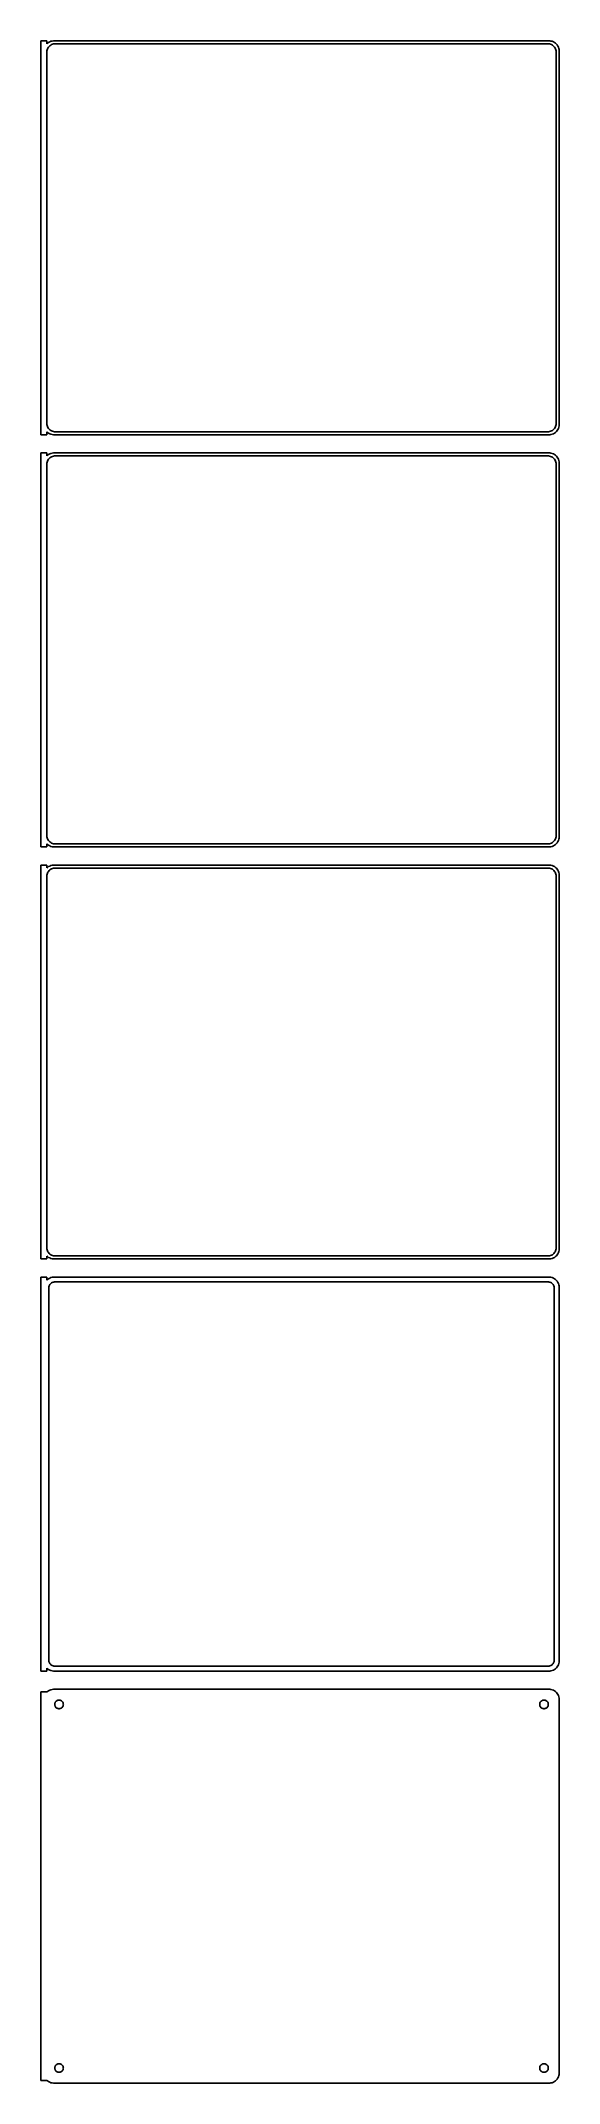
# Model space of a CAD drawing. Header units: metres. Extents: x -129 to 128, y 923 to 1933.
import ezdxf

# ---------------------------------------------------------------- set-up
doc = ezdxf.new("R2010")
doc.units = ezdxf.units.M

msp = doc.modelspace()

# ---------------------------------------------------------------- linework, layer by layer
for p, q in [((-126, 1933.49), (-129, 1933.49)), ((-129, 1933.49), (-129, 1738.51)), ((-126, 1932.06), (-126, 1933.49)), ((-125.687, 1932.35), (-126, 1932.06)), ((-125.179, 1932.72), (-125.687, 1932.35)), ((-124.629, 1933.02), (-125.179, 1932.72)), ((-124.916, 1930.74), (-124.55, 1931.08)), ((-124.045, 1933.26), (-124.629, 1933.02)), ((-124.55, 1931.08), (-124.143, 1931.38)), ((-124.143, 1931.38), (-123.703, 1931.62)), ((-123.437, 1933.41), (-124.045, 1933.26)), ((-123.703, 1931.62), (-123.236, 1931.8)), ((-122.814, 1933.49), (-123.437, 1933.41)), ((-123.236, 1931.8), (-122.75, 1931.93)), ((122.814, 1933.49), (-122.814, 1933.49)), ((-122.75, 1931.93), (-122.251, 1931.99)), ((-122.251, 1931.99), (122.251, 1931.99)), ((122.251, 1931.99), (122.75, 1931.93)), ((122.75, 1931.93), (123.236, 1931.8)), ((123.437, 1933.41), (122.814, 1933.49)), ((123.236, 1931.8), (123.703, 1931.62)), ((124.045, 1933.26), (123.437, 1933.41)), ((123.703, 1931.62), (124.143, 1931.38)), ((124.629, 1933.02), (124.045, 1933.26)), ((124.143, 1931.38), (124.55, 1931.08)), ((124.55, 1931.08), (124.916, 1930.74)), ((125.179, 1932.72), (124.629, 1933.02)), ((125.687, 1932.35), (125.179, 1932.72)), ((126.145, 1931.92), (125.687, 1932.35)), ((126.545, 1931.44), (126.145, 1931.92)), ((126.882, 1930.91), (126.545, 1931.44)), ((-126, 1928), (-125.968, 1928.5)), ((-126, 1744), (-126, 1928)), ((-125.968, 1928.5), (-125.874, 1928.99)), ((-125.874, 1928.99), (-125.719, 1929.47)), ((-125.719, 1929.47), (-125.505, 1929.93)), ((-125.505, 1929.93), (-125.236, 1930.35)), ((-125.236, 1930.35), (-124.916, 1930.74)), ((124.916, 1930.74), (125.236, 1930.35)), ((125.236, 1930.35), (125.505, 1929.93)), ((125.505, 1929.93), (125.719, 1929.47)), ((125.719, 1929.47), (125.874, 1928.99)), ((125.874, 1928.99), (125.968, 1928.5)), ((125.968, 1928.5), (126, 1928)), ((126, 1928), (126, 1744)), ((127.149, 1930.34), (126.882, 1930.91)), ((127.343, 1929.74), (127.149, 1930.34)), ((127.461, 1929.13), (127.343, 1929.74)), ((127.5, 1928.5), (127.461, 1929.13)), ((127.5, 1743.5), (127.5, 1928.5)), ((-125.968, 1743.5), (-126, 1744)), ((-126, 1739.94), (-125.687, 1739.65)), ((-126, 1738.51), (-126, 1739.94)), ((-125.874, 1743.01), (-125.968, 1743.5)), ((-125.719, 1742.53), (-125.874, 1743.01)), ((-125.505, 1742.07), (-125.719, 1742.53)), ((-125.687, 1739.65), (-125.179, 1739.28)), ((-125.236, 1741.65), (-125.505, 1742.07)), ((-124.916, 1741.26), (-125.236, 1741.65)), ((-125.179, 1739.28), (-124.629, 1738.98)), ((-124.55, 1740.92), (-124.916, 1741.26)), ((-124.629, 1738.98), (-124.045, 1738.74)), ((-124.143, 1740.62), (-124.55, 1740.92)), ((-123.703, 1740.38), (-124.143, 1740.62)), ((-123.236, 1740.2), (-123.703, 1740.38)), ((-122.75, 1740.07), (-123.236, 1740.2)), ((-122.251, 1740.01), (-122.75, 1740.07)), ((122.251, 1740.01), (-122.251, 1740.01)), ((122.75, 1740.07), (122.251, 1740.01)), ((123.236, 1740.2), (122.75, 1740.07)), ((123.703, 1740.38), (123.236, 1740.2)), ((124.143, 1740.62), (123.703, 1740.38)), ((124.045, 1738.74), (124.629, 1738.98)), ((124.55, 1740.92), (124.143, 1740.62)), ((124.916, 1741.26), (124.55, 1740.92)), ((124.629, 1738.98), (125.179, 1739.28)), ((125.236, 1741.65), (124.916, 1741.26)), ((125.179, 1739.28), (125.687, 1739.65)), ((125.505, 1742.07), (125.236, 1741.65)), ((125.719, 1742.53), (125.505, 1742.07)), ((125.687, 1739.65), (126.145, 1740.08)), ((125.874, 1743.01), (125.719, 1742.53)), ((125.968, 1743.5), (125.874, 1743.01)), ((126, 1744), (125.968, 1743.5)), ((126.145, 1740.08), (126.545, 1740.56)), ((126.545, 1740.56), (126.882, 1741.09)), ((126.882, 1741.09), (127.149, 1741.66)), ((127.149, 1741.66), (127.343, 1742.26)), ((127.343, 1742.26), (127.461, 1742.87)), ((127.461, 1742.87), (127.5, 1743.5)), ((-129, 1738.51), (-126, 1738.51)), ((-126, 1729.49), (-129, 1729.49)), ((-129, 1729.49), (-129, 1534.51)), ((-126, 1728.06), (-126, 1729.49)), ((-124.629, 1729.02), (-125.179, 1728.72)), ((-124.045, 1729.26), (-124.629, 1729.02)), ((-124.045, 1738.74), (-123.437, 1738.59)), ((-123.437, 1729.41), (-124.045, 1729.26)), ((-123.437, 1738.59), (-122.814, 1738.51)), ((-122.814, 1729.49), (-123.437, 1729.41)), ((-122.814, 1738.51), (122.814, 1738.51)), ((122.814, 1729.49), (-122.814, 1729.49)), ((122.814, 1738.51), (123.437, 1738.59)), ((123.437, 1729.41), (122.814, 1729.49)), ((123.437, 1738.59), (124.045, 1738.74)), ((124.045, 1729.26), (123.437, 1729.41)), ((124.629, 1729.02), (124.045, 1729.26)), ((125.179, 1728.72), (124.629, 1729.02)), ((-125.687, 1728.35), (-126, 1728.06)), ((-126, 1724), (-125.968, 1724.5)), ((-126, 1540), (-126, 1724)), ((-125.968, 1724.5), (-125.874, 1724.99)), ((-125.874, 1724.99), (-125.719, 1725.47)), ((-125.719, 1725.47), (-125.505, 1725.93)), ((-125.179, 1728.72), (-125.687, 1728.35)), ((-125.505, 1725.93), (-125.236, 1726.35)), ((-125.236, 1726.35), (-124.916, 1726.74)), ((-124.916, 1726.74), (-124.55, 1727.08)), ((-124.55, 1727.08), (-124.143, 1727.38)), ((-124.143, 1727.38), (-123.703, 1727.62)), ((-123.703, 1727.62), (-123.236, 1727.8)), ((-123.236, 1727.8), (-122.75, 1727.93)), ((-122.75, 1727.93), (-122.251, 1727.99)), ((-122.251, 1727.99), (122.251, 1727.99)), ((122.251, 1727.99), (122.75, 1727.93)), ((122.75, 1727.93), (123.236, 1727.8)), ((123.236, 1727.8), (123.703, 1727.62)), ((123.703, 1727.62), (124.143, 1727.38)), ((124.143, 1727.38), (124.55, 1727.08)), ((124.55, 1727.08), (124.916, 1726.74)), ((124.916, 1726.74), (125.236, 1726.35)), ((125.687, 1728.35), (125.179, 1728.72)), ((125.236, 1726.35), (125.505, 1725.93)), ((125.505, 1725.93), (125.719, 1725.47)), ((126.145, 1727.92), (125.687, 1728.35)), ((125.719, 1725.47), (125.874, 1724.99)), ((125.874, 1724.99), (125.968, 1724.5)), ((125.968, 1724.5), (126, 1724)), ((126, 1724), (126, 1540)), ((126.545, 1727.44), (126.145, 1727.92)), ((126.882, 1726.91), (126.545, 1727.44)), ((127.149, 1726.34), (126.882, 1726.91)), ((127.343, 1725.74), (127.149, 1726.34)), ((127.461, 1725.13), (127.343, 1725.74)), ((127.5, 1724.5), (127.461, 1725.13)), ((127.5, 1539.5), (127.5, 1724.5)), ((-125.968, 1539.5), (-126, 1540)), ((-125.874, 1539.01), (-125.968, 1539.5)), ((-125.719, 1538.53), (-125.874, 1539.01)), ((-125.505, 1538.07), (-125.719, 1538.53)), ((-125.236, 1537.65), (-125.505, 1538.07)), ((-124.916, 1537.26), (-125.236, 1537.65)), ((-124.55, 1536.92), (-124.916, 1537.26)), ((-124.143, 1536.62), (-124.55, 1536.92)), ((124.55, 1536.92), (124.143, 1536.62)), ((124.916, 1537.26), (124.55, 1536.92)), ((125.236, 1537.65), (124.916, 1537.26)), ((125.505, 1538.07), (125.236, 1537.65)), ((125.719, 1538.53), (125.505, 1538.07)), ((125.874, 1539.01), (125.719, 1538.53)), ((125.968, 1539.5), (125.874, 1539.01)), ((126, 1540), (125.968, 1539.5)), ((126.545, 1536.56), (126.882, 1537.09)), ((126.882, 1537.09), (127.149, 1537.66)), ((127.149, 1537.66), (127.343, 1538.26)), ((127.343, 1538.26), (127.461, 1538.87)), ((127.461, 1538.87), (127.5, 1539.5)), ((-129, 1534.51), (-126, 1534.51)), ((-126, 1535.94), (-125.687, 1535.65)), ((-126, 1534.51), (-126, 1535.94)), ((-125.687, 1535.65), (-125.179, 1535.28)), ((-125.179, 1535.28), (-124.629, 1534.98)), ((-124.629, 1534.98), (-124.045, 1534.74)), ((-123.703, 1536.38), (-124.143, 1536.62)), ((-124.045, 1534.74), (-123.437, 1534.59)), ((-123.236, 1536.2), (-123.703, 1536.38)), ((-123.437, 1534.59), (-122.814, 1534.51)), ((-122.75, 1536.07), (-123.236, 1536.2)), ((-122.814, 1534.51), (122.814, 1534.51)), ((-122.251, 1536.01), (-122.75, 1536.07)), ((122.251, 1536.01), (-122.251, 1536.01)), ((122.75, 1536.07), (122.251, 1536.01)), ((123.236, 1536.2), (122.75, 1536.07)), ((122.814, 1534.51), (123.437, 1534.59)), ((123.703, 1536.38), (123.236, 1536.2)), ((123.437, 1534.59), (124.045, 1534.74)), ((124.143, 1536.62), (123.703, 1536.38)), ((124.045, 1534.74), (124.629, 1534.98)), ((124.629, 1534.98), (125.179, 1535.28)), ((125.179, 1535.28), (125.687, 1535.65)), ((125.687, 1535.65), (126.145, 1536.08)), ((126.145, 1536.08), (126.545, 1536.56)), ((-126, 1525.49), (-129, 1525.49)), ((-129, 1525.49), (-129, 1330.51)), ((-126, 1524.06), (-126, 1525.49)), ((-125.687, 1524.35), (-126, 1524.06)), ((-126, 1520), (-125.968, 1520.5)), ((-126, 1336), (-126, 1520)), ((-125.968, 1520.5), (-125.874, 1520.99)), ((-125.874, 1520.99), (-125.719, 1521.47)), ((-125.719, 1521.47), (-125.505, 1521.93)), ((-125.179, 1524.72), (-125.687, 1524.35)), ((-125.505, 1521.93), (-125.236, 1522.35)), ((-125.236, 1522.35), (-124.916, 1522.74)), ((-124.629, 1525.02), (-125.179, 1524.72)), ((-124.916, 1522.74), (-124.55, 1523.08)), ((-124.045, 1525.26), (-124.629, 1525.02)), ((-124.55, 1523.08), (-124.143, 1523.38)), ((-124.143, 1523.38), (-123.703, 1523.62)), ((-123.437, 1525.41), (-124.045, 1525.26)), ((-123.703, 1523.62), (-123.236, 1523.8)), ((-122.814, 1525.49), (-123.437, 1525.41)), ((-123.236, 1523.8), (-122.75, 1523.93)), ((122.814, 1525.49), (-122.814, 1525.49)), ((-122.75, 1523.93), (-122.251, 1523.99)), ((-122.251, 1523.99), (122.251, 1523.99)), ((122.251, 1523.99), (122.75, 1523.93)), ((122.75, 1523.93), (123.236, 1523.8)), ((123.437, 1525.41), (122.814, 1525.49)), ((123.236, 1523.8), (123.703, 1523.62)), ((124.045, 1525.26), (123.437, 1525.41)), ((123.703, 1523.62), (124.143, 1523.38)), ((124.629, 1525.02), (124.045, 1525.26)), ((124.143, 1523.38), (124.55, 1523.08)), ((124.55, 1523.08), (124.916, 1522.74)), ((125.179, 1524.72), (124.629, 1525.02)), ((124.916, 1522.74), (125.236, 1522.35)), ((125.687, 1524.35), (125.179, 1524.72)), ((125.236, 1522.35), (125.505, 1521.93)), ((125.505, 1521.93), (125.719, 1521.47)), ((126.145, 1523.92), (125.687, 1524.35)), ((125.719, 1521.47), (125.874, 1520.99)), ((125.874, 1520.99), (125.968, 1520.5)), ((125.968, 1520.5), (126, 1520)), ((126, 1520), (126, 1336)), ((126.545, 1523.44), (126.145, 1523.92)), ((126.882, 1522.91), (126.545, 1523.44)), ((127.149, 1522.34), (126.882, 1522.91)), ((127.343, 1521.74), (127.149, 1522.34)), ((127.461, 1521.13), (127.343, 1521.74)), ((127.5, 1520.5), (127.461, 1521.13)), ((127.5, 1335.5), (127.5, 1520.5)), ((-125.968, 1335.5), (-126, 1336)), ((-125.874, 1335.01), (-125.968, 1335.5)), ((-125.719, 1334.53), (-125.874, 1335.01)), ((-125.505, 1334.07), (-125.719, 1334.53)), ((125.719, 1334.53), (125.505, 1334.07)), ((125.874, 1335.01), (125.719, 1334.53)), ((125.968, 1335.5), (125.874, 1335.01)), ((126, 1336), (125.968, 1335.5)), ((127.343, 1334.26), (127.461, 1334.87)), ((127.461, 1334.87), (127.5, 1335.5)), ((-129, 1330.51), (-126, 1330.51)), ((-126, 1331.94), (-125.687, 1331.65)), ((-126, 1330.51), (-126, 1331.94)), ((-125.687, 1331.65), (-125.179, 1331.28)), ((-125.236, 1333.65), (-125.505, 1334.07)), ((-124.916, 1333.26), (-125.236, 1333.65)), ((-125.179, 1331.28), (-124.629, 1330.98)), ((-124.55, 1332.92), (-124.916, 1333.26)), ((-124.629, 1330.98), (-124.045, 1330.74)), ((-124.143, 1332.62), (-124.55, 1332.92)), ((-123.703, 1332.38), (-124.143, 1332.62)), ((-124.045, 1330.74), (-123.437, 1330.59)), ((-123.236, 1332.2), (-123.703, 1332.38)), ((-123.437, 1330.59), (-122.814, 1330.51)), ((-122.75, 1332.07), (-123.236, 1332.2)), ((-122.814, 1330.51), (122.814, 1330.51)), ((-122.251, 1332.01), (-122.75, 1332.07)), ((122.251, 1332.01), (-122.251, 1332.01)), ((122.75, 1332.07), (122.251, 1332.01)), ((123.236, 1332.2), (122.75, 1332.07)), ((122.814, 1330.51), (123.437, 1330.59)), ((123.703, 1332.38), (123.236, 1332.2)), ((123.437, 1330.59), (124.045, 1330.74)), ((124.143, 1332.62), (123.703, 1332.38)), ((124.045, 1330.74), (124.629, 1330.98)), ((124.55, 1332.92), (124.143, 1332.62)), ((124.916, 1333.26), (124.55, 1332.92)), ((124.629, 1330.98), (125.179, 1331.28)), ((125.236, 1333.65), (124.916, 1333.26)), ((125.179, 1331.28), (125.687, 1331.65)), ((125.505, 1334.07), (125.236, 1333.65)), ((125.687, 1331.65), (126.145, 1332.08)), ((126.145, 1332.08), (126.545, 1332.56)), ((126.545, 1332.56), (126.882, 1333.09)), ((126.882, 1333.09), (127.149, 1333.66)), ((127.149, 1333.66), (127.343, 1334.26)), ((-126, 1321.48), (-129, 1321.48)), ((-129, 1321.48), (-129, 1126.52)), ((-126, 1320.06), (-126, 1321.48)), ((-125.687, 1320.35), (-126, 1320.06)), ((-125.179, 1320.72), (-125.687, 1320.35)), ((-124.629, 1321.02), (-125.179, 1320.72)), ((-125.113, 1316), (-125.088, 1316.39)), ((-125.113, 1132), (-125.113, 1316)), ((-125.088, 1316.39), (-125.015, 1316.77)), ((-125.015, 1316.77), (-124.894, 1317.15)), ((-124.894, 1317.15), (-124.728, 1317.5)), ((-124.728, 1317.5), (-124.518, 1317.83)), ((-124.045, 1321.26), (-124.629, 1321.02)), ((-124.518, 1317.83), (-124.269, 1318.13)), ((-124.269, 1318.13), (-123.984, 1318.4)), ((-123.437, 1321.41), (-124.045, 1321.26)), ((-123.984, 1318.4), (-123.668, 1318.63)), ((-123.668, 1318.63), (-123.325, 1318.82)), ((-122.814, 1321.49), (-123.437, 1321.41)), ((-123.325, 1318.82), (-122.962, 1318.96)), ((-122.962, 1318.96), (-122.583, 1319.06)), ((122.814, 1321.49), (-122.814, 1321.49)), ((-122.583, 1319.06), (-122.195, 1319.11)), ((-122.195, 1319.11), (122.195, 1319.11)), ((122.195, 1319.11), (122.583, 1319.06)), ((122.583, 1319.06), (122.962, 1318.96)), ((123.437, 1321.41), (122.814, 1321.49)), ((122.962, 1318.96), (123.325, 1318.82)), ((123.325, 1318.82), (123.668, 1318.63)), ((124.045, 1321.26), (123.437, 1321.41)), ((123.668, 1318.63), (123.984, 1318.4)), ((123.984, 1318.4), (124.269, 1318.13)), ((124.629, 1321.02), (124.045, 1321.26)), ((124.269, 1318.13), (124.518, 1317.83)), ((124.518, 1317.83), (124.728, 1317.5)), ((125.179, 1320.72), (124.629, 1321.02)), ((124.728, 1317.5), (124.894, 1317.15)), ((124.894, 1317.15), (125.015, 1316.77)), ((125.015, 1316.77), (125.088, 1316.39)), ((125.088, 1316.39), (125.113, 1316)), ((125.113, 1316), (125.113, 1132)), ((125.687, 1320.35), (125.179, 1320.72)), ((126.145, 1319.92), (125.687, 1320.35)), ((126.545, 1319.44), (126.145, 1319.92)), ((126.882, 1318.91), (126.545, 1319.44)), ((127.149, 1318.34), (126.882, 1318.91)), ((127.343, 1317.74), (127.149, 1318.34)), ((127.461, 1317.13), (127.343, 1317.74)), ((127.5, 1316.5), (127.461, 1317.13)), ((127.5, 1131.5), (127.5, 1316.5)), ((-129, 1126.52), (-126, 1126.52)), ((-126, 1126.52), (-126, 1127.94)), ((-126, 1127.94), (-125.687, 1127.65)), ((-125.687, 1127.65), (-125.179, 1127.28)), ((-125.179, 1127.28), (-124.629, 1126.98)), ((-125.088, 1131.61), (-125.113, 1132)), ((-125.015, 1131.23), (-125.088, 1131.61)), ((-124.894, 1130.85), (-125.015, 1131.23)), ((-124.728, 1130.5), (-124.894, 1130.85)), ((-124.518, 1130.17), (-124.728, 1130.5)), ((-124.629, 1126.98), (-124.045, 1126.74)), ((-124.269, 1129.87), (-124.518, 1130.17)), ((-123.984, 1129.6), (-124.269, 1129.87)), ((-124.045, 1126.74), (-123.437, 1126.59)), ((-123.668, 1129.37), (-123.984, 1129.6)), ((-123.325, 1129.18), (-123.668, 1129.37)), ((-123.437, 1126.59), (-122.814, 1126.51)), ((-122.962, 1129.04), (-123.325, 1129.18)), ((-122.583, 1128.94), (-122.962, 1129.04)), ((-122.814, 1126.51), (122.814, 1126.51)), ((-122.195, 1128.89), (-122.583, 1128.94)), ((122.195, 1128.89), (-122.195, 1128.89)), ((122.583, 1128.94), (122.195, 1128.89)), ((122.962, 1129.04), (122.583, 1128.94)), ((122.814, 1126.51), (123.437, 1126.59)), ((123.325, 1129.18), (122.962, 1129.04)), ((123.668, 1129.37), (123.325, 1129.18)), ((123.437, 1126.59), (124.045, 1126.74)), ((123.984, 1129.6), (123.668, 1129.37)), ((124.269, 1129.87), (123.984, 1129.6)), ((124.045, 1126.74), (124.629, 1126.98)), ((124.518, 1130.17), (124.269, 1129.87)), ((124.728, 1130.5), (124.518, 1130.17)), ((124.629, 1126.98), (125.179, 1127.28)), ((124.894, 1130.85), (124.728, 1130.5)), ((125.015, 1131.23), (124.894, 1130.85)), ((125.088, 1131.61), (125.015, 1131.23)), ((125.113, 1132), (125.088, 1131.61)), ((125.179, 1127.28), (125.687, 1127.65)), ((125.687, 1127.65), (126.145, 1128.08)), ((126.145, 1128.08), (126.545, 1128.56)), ((126.545, 1128.56), (126.882, 1129.09)), ((126.882, 1129.09), (127.149, 1129.66)), ((127.149, 1129.66), (127.343, 1130.26)), ((127.343, 1130.26), (127.461, 1130.87)), ((127.461, 1130.87), (127.5, 1131.5)), ((-126, 1116.15), (-129, 1116.15)), ((-129, 1116.15), (-129, 923.847)), ((-125.687, 1116.35), (-126, 1116.06)), ((-126, 1116.06), (-126, 1116.15)), ((-125.179, 1116.72), (-125.687, 1116.35)), ((-124.629, 1117.02), (-125.179, 1116.72)), ((-124.045, 1117.26), (-124.629, 1117.02)), ((-123.437, 1117.41), (-124.045, 1117.26)), ((-122.814, 1117.49), (-123.437, 1117.41)), ((122.814, 1117.49), (-122.814, 1117.49)), ((-120.66, 1112.03), (-120.4, 1112.1)), ((-120.4, 1112.1), (-120.134, 1112.13)), ((-120.134, 1112.13), (-119.866, 1112.13)), ((-119.866, 1112.13), (-119.6, 1112.1)), ((-119.6, 1112.1), (-119.34, 1112.03)), ((119.34, 1112.03), (119.6, 1112.1)), ((119.6, 1112.1), (119.866, 1112.13)), ((119.866, 1112.13), (120.134, 1112.13)), ((120.134, 1112.13), (120.4, 1112.1)), ((120.4, 1112.1), (120.66, 1112.03)), ((123.437, 1117.41), (122.814, 1117.49)), ((124.045, 1117.26), (123.437, 1117.41)), ((124.629, 1117.02), (124.045, 1117.26)), ((125.179, 1116.72), (124.629, 1117.02)), ((125.687, 1116.35), (125.179, 1116.72)), ((126.145, 1115.92), (125.687, 1116.35)), ((126.545, 1115.44), (126.145, 1115.92)), ((126.882, 1114.91), (126.545, 1115.44)), ((127.149, 1114.34), (126.882, 1114.91)), ((127.343, 1113.74), (127.149, 1114.34)), ((127.461, 1113.13), (127.343, 1113.74)), ((127.5, 1112.5), (127.461, 1113.13)), ((127.5, 927.5), (127.5, 1112.5)), ((-122.135, 1110), (-122.118, 1110.27)), ((-122.118, 1109.73), (-122.135, 1110)), ((-122.118, 1110.27), (-122.068, 1110.53)), ((-122.068, 1109.47), (-122.118, 1109.73)), ((-122.068, 1110.53), (-121.985, 1110.79)), ((-121.985, 1109.21), (-122.068, 1109.47)), ((-121.985, 1110.79), (-121.871, 1111.03)), ((-121.871, 1108.97), (-121.985, 1109.21)), ((-121.871, 1111.03), (-121.727, 1111.26)), ((-121.727, 1108.74), (-121.871, 1108.97)), ((-121.727, 1111.26), (-121.557, 1111.46)), ((-121.557, 1108.54), (-121.727, 1108.74)), ((-121.557, 1111.46), (-121.361, 1111.65)), ((-121.361, 1108.35), (-121.557, 1108.54)), ((-121.361, 1111.65), (-121.144, 1111.8)), ((-121.144, 1108.2), (-121.361, 1108.35)), ((-121.144, 1111.8), (-120.909, 1111.93)), ((-120.909, 1108.07), (-121.144, 1108.2)), ((-120.909, 1111.93), (-120.66, 1112.03)), ((-120.66, 1107.97), (-120.909, 1108.07)), ((-120.4, 1107.9), (-120.66, 1107.97)), ((-120.134, 1107.87), (-120.4, 1107.9)), ((-119.866, 1107.87), (-120.134, 1107.87)), ((-119.6, 1107.9), (-119.866, 1107.87)), ((-119.34, 1107.97), (-119.6, 1107.9)), ((-119.34, 1112.03), (-119.091, 1111.93)), ((-119.091, 1108.07), (-119.34, 1107.97)), ((-119.091, 1111.93), (-118.856, 1111.8)), ((-118.856, 1108.2), (-119.091, 1108.07)), ((-118.856, 1111.8), (-118.639, 1111.65)), ((-118.639, 1108.35), (-118.856, 1108.2)), ((-118.639, 1111.65), (-118.443, 1111.46)), ((-118.443, 1108.54), (-118.639, 1108.35)), ((-118.443, 1111.46), (-118.273, 1111.26)), ((-118.273, 1108.74), (-118.443, 1108.54)), ((-118.273, 1111.26), (-118.129, 1111.03)), ((-118.129, 1108.97), (-118.273, 1108.74)), ((-118.129, 1111.03), (-118.015, 1110.79)), ((-118.015, 1109.21), (-118.129, 1108.97)), ((-118.015, 1110.79), (-117.932, 1110.53)), ((-117.932, 1109.47), (-118.015, 1109.21)), ((-117.932, 1110.53), (-117.882, 1110.27)), ((-117.882, 1109.73), (-117.932, 1109.47)), ((-117.882, 1110.27), (-117.865, 1110)), ((-117.865, 1110), (-117.882, 1109.73)), ((117.865, 1110), (117.882, 1110.27)), ((117.882, 1109.73), (117.865, 1110)), ((117.882, 1110.27), (117.932, 1110.53)), ((117.932, 1109.47), (117.882, 1109.73)), ((117.932, 1110.53), (118.015, 1110.79)), ((118.015, 1109.21), (117.932, 1109.47)), ((118.015, 1110.79), (118.129, 1111.03)), ((118.129, 1108.97), (118.015, 1109.21)), ((118.129, 1111.03), (118.273, 1111.26)), ((118.273, 1108.74), (118.129, 1108.97)), ((118.273, 1111.26), (118.443, 1111.46)), ((118.443, 1108.54), (118.273, 1108.74)), ((118.443, 1111.46), (118.639, 1111.65)), ((118.639, 1108.35), (118.443, 1108.54)), ((118.639, 1111.65), (118.856, 1111.8)), ((118.856, 1108.2), (118.639, 1108.35)), ((118.856, 1111.8), (119.091, 1111.93)), ((119.091, 1108.07), (118.856, 1108.2)), ((119.091, 1111.93), (119.34, 1112.03)), ((119.34, 1107.97), (119.091, 1108.07)), ((119.6, 1107.9), (119.34, 1107.97)), ((119.866, 1107.87), (119.6, 1107.9)), ((120.134, 1107.87), (119.866, 1107.87)), ((120.4, 1107.9), (120.134, 1107.87)), ((120.66, 1107.97), (120.4, 1107.9)), ((120.66, 1112.03), (120.909, 1111.93)), ((120.909, 1108.07), (120.66, 1107.97)), ((120.909, 1111.93), (121.144, 1111.8)), ((121.144, 1108.2), (120.909, 1108.07)), ((121.144, 1111.8), (121.361, 1111.65)), ((121.361, 1108.35), (121.144, 1108.2)), ((121.361, 1111.65), (121.557, 1111.46)), ((121.557, 1108.54), (121.361, 1108.35)), ((121.557, 1111.46), (121.727, 1111.26)), ((121.727, 1108.74), (121.557, 1108.54)), ((121.727, 1111.26), (121.871, 1111.03)), ((121.871, 1108.97), (121.727, 1108.74)), ((121.871, 1111.03), (121.985, 1110.79)), ((121.985, 1109.21), (121.871, 1108.97)), ((121.985, 1110.79), (122.068, 1110.53)), ((122.068, 1109.47), (121.985, 1109.21)), ((122.068, 1110.53), (122.118, 1110.27)), ((122.118, 1109.73), (122.068, 1109.47)), ((122.118, 1110.27), (122.135, 1110)), ((122.135, 1110), (122.118, 1109.73)), ((-122.135, 930), (-122.118, 930.268)), ((-122.118, 930.268), (-122.068, 930.531)), ((-122.068, 930.531), (-121.985, 930.786)), ((-121.985, 930.786), (-121.871, 931.029)), ((-121.871, 931.029), (-121.727, 931.255)), ((-121.727, 931.255), (-121.557, 931.462)), ((-121.557, 931.462), (-121.361, 931.645)), ((-121.361, 931.645), (-121.144, 931.803)), ((-121.144, 931.803), (-120.909, 931.932)), ((-120.909, 931.932), (-120.66, 932.031)), ((-120.66, 932.031), (-120.4, 932.097)), ((-120.4, 932.097), (-120.134, 932.131)), ((-120.134, 932.131), (-119.866, 932.131)), ((-119.866, 932.131), (-119.6, 932.097)), ((-119.6, 932.097), (-119.34, 932.031)), ((-119.34, 932.031), (-119.091, 931.932)), ((-119.091, 931.932), (-118.856, 931.803)), ((-118.856, 931.803), (-118.639, 931.645)), ((-118.639, 931.645), (-118.443, 931.462)), ((-118.443, 931.462), (-118.273, 931.255)), ((-118.273, 931.255), (-118.129, 931.029)), ((-118.129, 931.029), (-118.015, 930.786)), ((-118.015, 930.786), (-117.932, 930.531)), ((-117.932, 930.531), (-117.882, 930.268)), ((-117.882, 930.268), (-117.865, 930)), ((117.865, 930), (117.882, 930.268)), ((117.882, 930.268), (117.932, 930.531)), ((117.932, 930.531), (118.015, 930.786)), ((118.015, 930.786), (118.129, 931.029)), ((118.129, 931.029), (118.273, 931.255)), ((118.273, 931.255), (118.443, 931.462)), ((118.443, 931.462), (118.639, 931.645)), ((118.639, 931.645), (118.856, 931.803)), ((118.856, 931.803), (119.091, 931.932)), ((119.091, 931.932), (119.34, 932.031)), ((119.34, 932.031), (119.6, 932.097)), ((119.6, 932.097), (119.866, 932.131)), ((119.866, 932.131), (120.134, 932.131)), ((120.134, 932.131), (120.4, 932.097)), ((120.4, 932.097), (120.66, 932.031)), ((120.66, 932.031), (120.909, 931.932)), ((120.909, 931.932), (121.144, 931.803)), ((121.144, 931.803), (121.361, 931.645)), ((121.361, 931.645), (121.557, 931.462)), ((121.557, 931.462), (121.727, 931.255)), ((121.727, 931.255), (121.871, 931.029)), ((121.871, 931.029), (121.985, 930.786)), ((121.985, 930.786), (122.068, 930.531)), ((122.068, 930.531), (122.118, 930.268)), ((122.118, 930.268), (122.135, 930)), ((-129, 923.847), (-126, 923.847)), ((-126, 923.847), (-126, 923.941)), ((-126, 923.941), (-125.687, 923.647)), ((-125.687, 923.647), (-125.179, 923.278)), ((-125.179, 923.278), (-124.629, 922.976)), ((-124.629, 922.976), (-124.045, 922.745)), ((-124.045, 922.745), (-123.437, 922.589)), ((-123.437, 922.589), (-122.814, 922.51)), ((-122.814, 922.51), (122.814, 922.51)), ((-122.118, 929.732), (-122.135, 930)), ((-122.068, 929.469), (-122.118, 929.732)), ((-121.985, 929.214), (-122.068, 929.469)), ((-121.871, 928.971), (-121.985, 929.214)), ((-121.727, 928.745), (-121.871, 928.971)), ((-121.557, 928.538), (-121.727, 928.745)), ((-121.361, 928.355), (-121.557, 928.538)), ((-121.144, 928.197), (-121.361, 928.355)), ((-120.909, 928.068), (-121.144, 928.197)), ((-120.66, 927.969), (-120.909, 928.068)), ((-120.4, 927.903), (-120.66, 927.969)), ((-120.134, 927.869), (-120.4, 927.903)), ((-119.866, 927.869), (-120.134, 927.869)), ((-119.6, 927.903), (-119.866, 927.869)), ((-119.34, 927.969), (-119.6, 927.903)), ((-119.091, 928.068), (-119.34, 927.969)), ((-118.856, 928.197), (-119.091, 928.068)), ((-118.639, 928.355), (-118.856, 928.197)), ((-118.443, 928.538), (-118.639, 928.355)), ((-118.273, 928.745), (-118.443, 928.538)), ((-118.129, 928.971), (-118.273, 928.745)), ((-118.015, 929.214), (-118.129, 928.971)), ((-117.932, 929.469), (-118.015, 929.214)), ((-117.882, 929.732), (-117.932, 929.469)), ((-117.865, 930), (-117.882, 929.732)), ((117.882, 929.732), (117.865, 930)), ((117.932, 929.469), (117.882, 929.732)), ((118.015, 929.214), (117.932, 929.469)), ((118.129, 928.971), (118.015, 929.214)), ((118.273, 928.745), (118.129, 928.971)), ((118.443, 928.538), (118.273, 928.745)), ((118.639, 928.355), (118.443, 928.538)), ((118.856, 928.197), (118.639, 928.355)), ((119.091, 928.068), (118.856, 928.197)), ((119.34, 927.969), (119.091, 928.068)), ((119.6, 927.903), (119.34, 927.969)), ((119.866, 927.869), (119.6, 927.903)), ((120.134, 927.869), (119.866, 927.869)), ((120.4, 927.903), (120.134, 927.869)), ((120.66, 927.969), (120.4, 927.903)), ((120.909, 928.068), (120.66, 927.969)), ((121.144, 928.197), (120.909, 928.068)), ((121.361, 928.355), (121.144, 928.197)), ((121.557, 928.538), (121.361, 928.355)), ((121.727, 928.745), (121.557, 928.538)), ((121.871, 928.971), (121.727, 928.745)), ((121.985, 929.214), (121.871, 928.971)), ((122.068, 929.469), (121.985, 929.214)), ((122.118, 929.732), (122.068, 929.469)), ((122.135, 930), (122.118, 929.732)), ((122.814, 922.51), (123.437, 922.589)), ((123.437, 922.589), (124.045, 922.745)), ((124.045, 922.745), (124.629, 922.976)), ((124.629, 922.976), (125.179, 923.278)), ((125.179, 923.278), (125.687, 923.647)), ((125.687, 923.647), (126.145, 924.077)), ((126.145, 924.077), (126.545, 924.561)), ((126.545, 924.561), (126.882, 925.091)), ((126.882, 925.091), (127.149, 925.659)), ((127.149, 925.659), (127.343, 926.257)), ((127.343, 926.257), (127.461, 926.873)), ((127.461, 926.873), (127.5, 927.5))]:
    msp.add_line(p, q)

doc.saveas('drawing.dxf')
